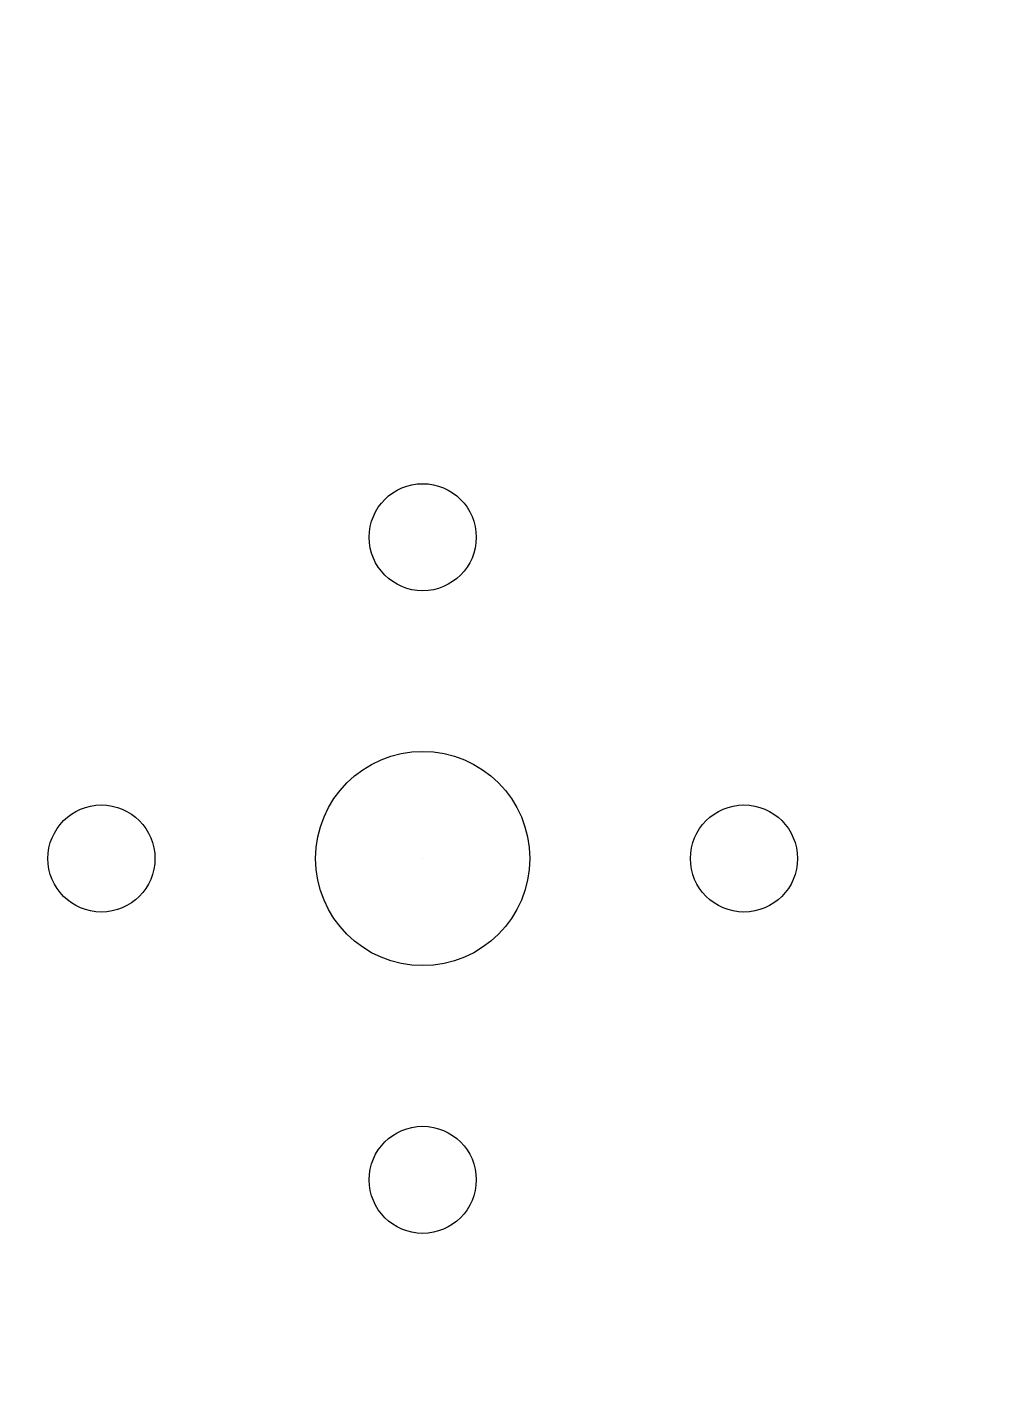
# Model space of a CAD drawing. Extents: x 0 to 297, y -130 to 79.
# Drawn here: x 74.7 to 110.7, y -25.4 to 25.9 of the extents above; entities that cross this region are included whole.
import ezdxf

# ---------------------------------------------------------------- set-up
doc = ezdxf.new("R2010")
doc.units = 0
doc.layers.get('0').update_dxf_attribs({"linetype": 'CONTINUOUS'})

msp = doc.modelspace()

# ---------------------------------------------------------------- linework, layer by layer
at = {"color": 7}
msp.add_line((89.4618, -5.173721), (89.4618, -5.173721), dxfattribs=at)
msp.add_line((89.4618, -5.173721), (89.4618, -5.173721), dxfattribs=at)
msp.add_line((89.4618, -5.173721), (89.4618, -5.173721), dxfattribs=at)
msp.add_line((89.4618, -5.173721), (89.4618, -5.173721), dxfattribs=at)
msp.add_line((89.4618, -5.173721), (89.4618, -5.173721), dxfattribs=at)
msp.add_line((89.4618, -5.173721), (89.4618, -5.173721), dxfattribs=at)
msp.add_line((89.4618, -5.173721), (89.4618, -5.173721), dxfattribs=at)
msp.add_line((89.4618, -5.173721), (89.4618, -5.173721), dxfattribs=at)
msp.add_line((89.4618, -5.173721), (89.4618, -5.173721), dxfattribs=at)
msp.add_line((89.4618, -5.173721), (89.4618, -5.173721), dxfattribs=at)
msp.add_line((89.4618, -5.173721), (89.4618, -5.173721), dxfattribs=at)
msp.add_line((89.4618, -5.173721), (89.4618, -5.173721), dxfattribs=at)
msp.add_line((89.4618, -5.173721), (89.4618, -5.173721), dxfattribs=at)
msp.add_line((89.4618, -5.173721), (89.4618, -5.173721), dxfattribs=at)
msp.add_line((89.4618, -5.173721), (89.4618, -5.173721), dxfattribs=at)
msp.add_line((89.4618, -5.173721), (89.4618, -5.173721), dxfattribs=at)
msp.add_line((89.4618, -5.173721), (89.4618, -5.173721), dxfattribs=at)
msp.add_line((89.4618, -5.173721), (89.4618, -5.173721), dxfattribs=at)
msp.add_line((89.4618, -5.173721), (89.4618, -5.173721), dxfattribs=at)
msp.add_line((89.4618, -5.173721), (89.4618, -5.173721), dxfattribs=at)
msp.add_line((89.4618, -5.173721), (89.4618, -5.173721), dxfattribs=at)
msp.add_line((89.4618, -5.173721), (89.4618, -5.173721), dxfattribs=at)
msp.add_line((89.4618, -5.173721), (89.4618, -5.173721), dxfattribs=at)
msp.add_line((89.4618, -5.173721), (89.4618, -5.173721), dxfattribs=at)
msp.add_line((89.4618, -5.173721), (89.4618, -5.173721), dxfattribs=at)
msp.add_line((89.4618, -5.173721), (89.4618, -5.173721), dxfattribs=at)
msp.add_line((89.4618, -5.173721), (89.4618, -5.173721), dxfattribs=at)
msp.add_line((89.4618, -5.173721), (89.4618, -5.173721), dxfattribs=at)
msp.add_line((89.4618, -5.173721), (89.4618, -5.173721), dxfattribs=at)
msp.add_line((89.4618, -5.173721), (89.4618, -5.173721), dxfattribs=at)
msp.add_line((89.4618, -5.173721), (89.4618, -5.173721), dxfattribs=at)
msp.add_line((89.4618, -5.173721), (89.4618, -5.173721), dxfattribs=at)
msp.add_line((89.4618, -5.173721), (89.4618, -5.173721), dxfattribs=at)
msp.add_line((89.4618, -5.173721), (89.4618, -5.173721), dxfattribs=at)
msp.add_line((89.4618, -5.173721), (89.4618, -5.173721), dxfattribs=at)
msp.add_line((89.4618, -5.173721), (89.4618, -5.173721), dxfattribs=at)
msp.add_line((89.4618, -5.173721), (89.4618, -5.173721), dxfattribs=at)
msp.add_line((89.4618, -5.173721), (89.4618, -5.173721), dxfattribs=at)
msp.add_line((89.4618, -5.173721), (89.4618, -5.173721), dxfattribs=at)
msp.add_line((89.4618, -5.173721), (89.4618, -5.173721), dxfattribs=at)
msp.add_line((89.4618, -5.173721), (89.4618, -5.173721), dxfattribs=at)
msp.add_line((89.4618, -5.173721), (89.4618, -5.173721), dxfattribs=at)
msp.add_line((89.4618, -5.173721), (89.4618, -5.173721), dxfattribs=at)
msp.add_line((89.4618, -5.173721), (89.4618, -5.173721), dxfattribs=at)
msp.add_line((89.4618, -5.173721), (89.4618, -5.173721), dxfattribs=at)
msp.add_line((89.4618, -5.173721), (89.4618, -5.173721), dxfattribs=at)
msp.add_line((89.4618, -5.173721), (89.4618, -5.173721), dxfattribs=at)
msp.add_line((89.4618, -5.173721), (89.4618, -5.173721), dxfattribs=at)
msp.add_line((89.4618, -5.173721), (89.4618, -5.173721), dxfattribs=at)
msp.add_line((89.4618, -5.173721), (89.4618, -5.173721), dxfattribs=at)
msp.add_line((89.4618, -5.173721), (89.4618, -5.173721), dxfattribs=at)
msp.add_line((89.4618, -5.173721), (89.4618, -5.173721), dxfattribs=at)
for points in [[(29.4618, -5.173721), (29.4618, 27.963379), (56.3247, 54.826279), (89.4618, 54.826279)], [(29.4618, -5.173721), (29.4618, 27.963379), (56.3247, 54.826279), (89.4618, 54.826279)], [(89.4618, 54.826279), (122.5989, 54.826279), (149.4618, 27.963379), (149.4618, -5.173721)], [(89.4618, 54.826279), (122.5989, 54.826279), (149.4618, 27.963379), (149.4618, -5.173721)], [(87.4618, 6.826279), (87.4618, 7.930879), (88.35723, 8.826279), (89.4618, 8.826279)], [(87.4618, 6.826279), (87.4618, 7.930879), (88.35723, 8.826279), (89.4618, 8.826279)], [(89.4618, 8.826279), (90.56637, 8.826279), (91.4618, 7.930879), (91.4618, 6.826279)], [(89.4618, 8.826279), (90.56637, 8.826279), (91.4618, 7.930879), (91.4618, 6.826279)], [(89.4618, 4.826279), (88.35723, 4.826279), (87.4618, 5.721679), (87.4618, 6.826279)], [(89.4618, 4.826279), (88.35723, 4.826279), (87.4618, 5.721679), (87.4618, 6.826279)], [(91.4618, 6.826279), (91.4618, 5.721679), (90.56637, 4.826279), (89.4618, 4.826279)], [(91.4618, 6.826279), (91.4618, 5.721679), (90.56637, 4.826279), (89.4618, 4.826279)], [(85.4618, -5.173721), (85.4618, -2.964581), (87.25266, -1.173721), (89.4618, -1.173721)], [(85.4618, -5.173721), (85.4618, -2.964581), (87.25266, -1.173721), (89.4618, -1.173721)], [(89.4618, -1.173721), (91.67094, -1.173721), (93.4618, -2.964581), (93.4618, -5.173721)], [(89.4618, -1.173721), (91.67094, -1.173721), (93.4618, -2.964581), (93.4618, -5.173721)], [(75.4618, -5.173721), (75.4618, -4.069151), (76.3572, -3.173721), (77.4618, -3.173721)], [(75.4618, -5.173721), (75.4618, -4.069151), (76.3572, -3.173721), (77.4618, -3.173721)], [(77.4618, -3.173721), (78.5664, -3.173721), (79.4618, -4.069151), (79.4618, -5.173721)], [(77.4618, -3.173721), (78.5664, -3.173721), (79.4618, -4.069151), (79.4618, -5.173721)], [(99.4618, -5.173721), (99.4618, -4.069151), (100.3572, -3.173721), (101.4618, -3.173721)], [(99.4618, -5.173721), (99.4618, -4.069151), (100.3572, -3.173721), (101.4618, -3.173721)], [(101.4618, -3.173721), (102.5664, -3.173721), (103.4618, -4.069151), (103.4618, -5.173721)], [(101.4618, -3.173721), (102.5664, -3.173721), (103.4618, -4.069151), (103.4618, -5.173721)], [(89.4618, -65.173721), (56.3247, -65.173721), (29.4618, -38.310821), (29.4618, -5.173721)], [(89.4618, -65.173721), (56.3247, -65.173721), (29.4618, -38.310821), (29.4618, -5.173721)], [(77.4618, -7.173721), (76.3572, -7.173721), (75.4618, -6.278291), (75.4618, -5.173721)], [(77.4618, -7.173721), (76.3572, -7.173721), (75.4618, -6.278291), (75.4618, -5.173721)], [(79.4618, -5.173721), (79.4618, -6.278291), (78.5664, -7.173721), (77.4618, -7.173721)], [(79.4618, -5.173721), (79.4618, -6.278291), (78.5664, -7.173721), (77.4618, -7.173721)], [(89.4618, -9.173721), (87.25266, -9.173721), (85.4618, -7.382861), (85.4618, -5.173721)], [(89.4618, -9.173721), (87.25266, -9.173721), (85.4618, -7.382861), (85.4618, -5.173721)], [(149.4618, -5.173721), (149.4618, -38.310821), (122.5989, -65.173721), (89.4618, -65.173721)], [(93.4618, -5.173721), (93.4618, -7.382861), (91.67094, -9.173721), (89.4618, -9.173721)], [(149.4618, -5.173721), (149.4618, -38.310821), (122.5989, -65.173721), (89.4618, -65.173721)], [(93.4618, -5.173721), (93.4618, -7.382861), (91.67094, -9.173721), (89.4618, -9.173721)], [(101.4618, -7.173721), (100.3572, -7.173721), (99.4618, -6.278291), (99.4618, -5.173721)], [(101.4618, -7.173721), (100.3572, -7.173721), (99.4618, -6.278291), (99.4618, -5.173721)], [(103.4618, -5.173721), (103.4618, -6.278291), (102.5664, -7.173721), (101.4618, -7.173721)], [(103.4618, -5.173721), (103.4618, -6.278291), (102.5664, -7.173721), (101.4618, -7.173721)], [(87.4618, -17.173721), (87.4618, -16.069121), (88.35723, -15.173721), (89.4618, -15.173721)], [(87.4618, -17.173721), (87.4618, -16.069121), (88.35723, -15.173721), (89.4618, -15.173721)], [(89.4618, -15.173721), (90.56637, -15.173721), (91.4618, -16.069121), (91.4618, -17.173721)], [(89.4618, -15.173721), (90.56637, -15.173721), (91.4618, -16.069121), (91.4618, -17.173721)], [(89.4618, -19.173721), (88.35723, -19.173721), (87.4618, -18.278321), (87.4618, -17.173721)], [(89.4618, -19.173721), (88.35723, -19.173721), (87.4618, -18.278321), (87.4618, -17.173721)], [(91.4618, -17.173721), (91.4618, -18.278321), (90.56637, -19.173721), (89.4618, -19.173721)], [(91.4618, -17.173721), (91.4618, -18.278321), (90.56637, -19.173721), (89.4618, -19.173721)]]:
    msp.add_open_spline(points, degree=3, dxfattribs=at)

doc.saveas('drawing.dxf')
